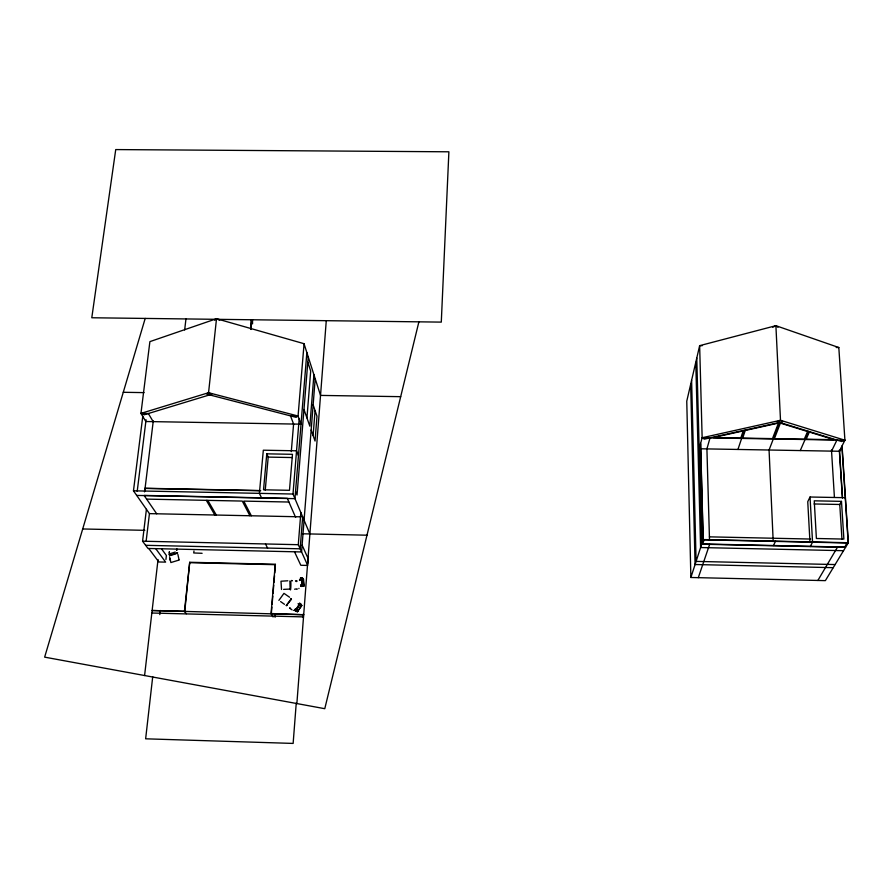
<?xml version="1.0" encoding="UTF-8"?>
<svg xmlns="http://www.w3.org/2000/svg" width="893" height="893" viewBox="0 0 893 893"><rect width="100%" height="100%" fill="white"/><g stroke="black" fill="none" stroke-linecap="round" stroke-linejoin="round"><path stroke-width="1.34" d="M302.024 578.128L300.316 578.229L301.443 577.916L302.046 585.629L300.874 586.21L302.258 585.853M301.265 585.529L302.448 585.161L302.403 583.888C303.575 585.451 299.311 585.082 301.421 585.54M300.528 578.374L301.432 578.005L302.281 585.775L300.852 586.143L302.47 586.176L301.153 586.388M252.529 323.913L252.552 319.761M302.236 578.318L303.553 579.903L302.627 578.106L301.544 578.753L301.521 580.338L301.454 578.072M296.42 610.176L295.304 609.361M295.561 610.354L295.829 611.091L294.645 609.997L295.896 610.712M300.863 586.076L301.934 585.719M251.045 329.472L251.413 319.75L250.62 329.405M302.426 586.266L300.896 586.243L301.633 585.674M302.906 578.541L300.517 579.323M313.119 435.561L315.073 410.568M296.242 703.115L293.138 743.423L145.637 738.812L152.714 676.715M302.872 616.929L303.095 614.15M296.867 703.561L326.269 320.687M307.806 564.108L308.386 556.562M294.511 551.785L300.818 565.28L307.705 565.436L298.284 544.697L300.841 512.549M302.671 516.868L300.148 548.804L145.648 545.31M313.912 374.658L309.838 426.162L303.966 409.463M315.196 378.677L301.577 551.952L148.004 548.458L142.567 541.214L146.419 509.311M301.477 578.72L302.057 585.607M306.857 352.579L294.958 498.651L136.707 495.425M308.23 356.865L297.034 495.001L295.55 491.429M306.946 417.924L310.686 371.097L307.806 362.145M301.03 424.164L298.072 416.049L304.066 343.705L216.508 318.723L149.89 341.628L140.949 413.426L145.838 421.518L299.791 424.153M310.083 534.394L293.004 494.03L299.166 419.04M275.089 617.242L275.323 614.462M291.285 451.657L293.585 424.108M273.068 616.963L271.059 613.524L275.267 564.264L189.718 562.266L184.438 611.314L186.313 613.748M271.293 613.915L271.874 607.073M272.108 604.338L272.8 596.133M273.035 593.399L273.738 585.194M273.972 582.459L274.553 575.628M274.787 572.893L275.267 564.264M265.243 490.145L268.201 457.104L266.773 453.834L292.469 454.314L289.477 490.313L263.535 489.799L266.773 453.834M291.375 599.382L286.307 605.588L286.966 605.476M176.546 549.954L177.138 549.809L176.557 549.999M298.898 588.364L298.932 588.576M300.908 604.907C302.749 609.26 299.122 602.407 299.456 604.148L300.651 605.264M184.739 611.705L189.718 562.266M208.56 392.719L211.797 394.215L144.153 414.798L140.893 413.403L208.56 392.719L298.095 416.026L296.119 417.344L206.718 394.137L208.56 392.719L216.508 318.723L219.667 320.33M165.931 559.476L166.388 555.502L161.823 549.206M159.78 614.618L160.26 610.488M144.588 675.532L158.039 559.509M184.672 329.93L185.956 318.935M146.139 541.18L149.444 513.631L133.47 490.815L142.757 416.406M144.521 491.842L144.956 488.259L260.153 490.57M144.688 491.451L153.283 420.871M137.209 491.317L146.061 419.732M169.916 554.843C166.824 556.841 180.163 552.856 176.993 552.622M299.546 580.35L299.646 579.524L299.613 580.495M193.982 551.037L193.725 552.968L202.119 553.303M291.263 598.634L286.273 605.588M298.173 603.612L298.072 603.847M418.895 321.837L324.773 708.696L44.65 657.136L145.202 318.421M699.174 448.766L702.144 437.737L699.643 345.658L775.894 325.688L838.817 347.522L844.912 440.216L839.387 451.266L700.458 448.788M706.91 448.9L710.035 437.883M842.066 445.908L848.35 542.732L825.366 580.64L690.869 577.492L703.193 539.562L700.614 443.419M294.835 610.365L295.918 611.069L294.668 609.941L295.326 610.165M737.942 449.458L744.349 430.259M698.304 577.659L709.634 544.373M294.813 610.432L295.683 610.589M779.678 422.422L769.063 450.005L773.204 541.604M289.801 608.289L290.058 607.887M169.458 552.053L168.967 552.432L169.48 552.041M800.262 450.563L808.645 431.352M773.517 545.511L775.537 541.147M831.55 451.121L836.931 440.082M845.247 497.702L810.04 497.01L807.752 501.699L809.984 542.497M810.208 546.583L812.552 542.218L810.04 497.01M177.06 552.611L177.573 552.845L169.536 555.346M841.965 539.238L839.766 504.478L841.485 501.364L814.249 500.817L816.392 538.49L843.885 539.082L841.485 501.364M300.718 604.248C300.215 604.862 300.941 599.973 295.695 610.399C298.675 605.432 302.202 603.646 299.713 603.255M817.854 580.472L837.5 547.186M293.362 610.399L293.384 610.399M847.223 542.966L844.733 547.085L702.724 543.96L704.064 539.841L848.194 542.989L841.976 447.08L839.587 451.836L842.523 497.635M846.263 545.165L847.513 543.1M297.38 609.841C293.06 608.066 300.974 612.911 296.521 610.064M295.706 610.377L298.809 605.8M303.173 579.401L303.419 579.948L303.341 579.334M300.483 604.65C296.465 605.722 303.073 604.628 299.479 603.255M295.404 609.406L297.123 609.651L297.994 611.113M295.795 609.115L296.242 609.93M299.278 604.996L299.981 605.354L299.903 604.516M297.224 611.817L301.823 605.365M297.28 611.85L301.89 605.409M278.895 600.386L283.963 593.354L289.589 597.25M301.399 606.001L301.164 606.481M295.561 609.495L296.532 609.595M296.443 609.539L297.302 609.16L296.576 610.098M289.912 580.941C290.18 601.19 291.587 580.751 290.459 581.376M294.601 589.213L295.918 588.989M302.437 585.149C302.504 583.598 299.858 585.752 301.321 584.658L303.296 583.877L303.754 585.674L303.229 583.888L302.024 584.882L303.33 584.301M302.481 584.803L303.263 584.312L303.899 585.663M214.7 320.263L216.508 318.723M301.923 578.619L301.834 579.177L302.515 578.597M300.193 605.019L300.227 605.019M772.758 327.251L775.894 325.688L777.982 327.318M169.302 554.185L168.721 554.118L175.251 552.041M300.517 579.747L301.823 579.144L300.908 579.334M300.852 578.887L301.912 578.843M780.504 420.29L777.267 421.675L841.619 441.522L844.912 440.216L780.504 420.29L702.144 437.737L704.365 439.133L782.636 421.764L780.504 420.29L775.894 325.688M301.276 577.994L301.968 578.229L300.483 578.262M301.667 578.798L302.001 579.524L301.309 579.791M179.102 560.034L170.864 562.557L169.592 556.763M302.281 586.333L301.41 586.433M303.33 578.776L303.955 586.288L303.296 578.664M302.638 578.552L303.464 579.925M299.925 603.601L300.796 604.181L300.193 603.925M297.391 589.034L296.543 589.09M296.923 580.707L295.494 580.785M296.911 581.443L296.041 581.499M283.617 589.369L290.214 589.067M287.847 580.774L280.982 581.231L281.541 589.503M215.202 319.303L91.789 317.763L115.733 149.577L448.889 151.799L441.287 322.116L217.992 319.337M702.199 345.703L699.643 345.658L686.762 401.18L690.869 577.492M836.216 347.489L838.817 347.522M123.267 392.295L144.063 392.619M400.689 396.671L320.531 395.409L304.033 343.727M140.949 413.426L148.372 413.548L153.183 421.641M298.072 416.049L290.538 415.926L293.585 424.041M702.144 437.737L844.912 440.216M268.201 457.104L292.424 457.551M145.057 488.415L260.711 490.726M814.048 503.965L839.766 504.478M133.47 490.815L293.004 494.03M146.619 499.12L242.282 501.073L249.895 515.752M288.919 502.033L243.778 501.107L251.357 515.786M149.444 513.631L301.276 516.835M709.422 536.849L810.677 539.048M703.193 539.562L848.35 542.732M82.692 528.969L144.822 530.33M302.783 533.791L366.99 535.197M845.548 547.353L701.686 544.194L696.774 358.004M843.517 550.702L700.603 547.543L695.77 362.324M142.567 541.214L298.284 544.697M835.111 564.555L696.093 561.396L691.606 380.273M833.225 567.68L695.078 564.521L690.669 384.336M190.008 562.69L275.479 564.689M184.438 611.314L152.123 610.499L303.921 614.741L271.059 613.524M151.832 613.022L303.52 616.896M299.747 604.985L298.731 604.561M295.817 609.138L295.304 608.892L295.918 609.472M298.898 604.461L299.925 605.309M291.944 609.796L291.241 609.316M280.592 601.569L284.476 604.304M289.633 608.055L290.738 608.859M148.729 548.481L158.831 561.965L165.629 562.121L155.706 548.637M156.688 513.776L144.086 495.425L287.312 498.339L295.628 517.404M206.316 500.337L214.856 515.015M207.812 500.37L216.307 515.038M265.478 543.96L267.599 548.068M261.616 497.97L259.394 493.36L263.323 450.206L296.554 450.809L298.452 455.72M302.113 545.132L308.208 558.772M311.166 429.991L315.05 441.042L316.97 416.238L313.142 404.808M179.024 559.71L177.874 554.374M169.983 558.728L170.418 560.726M176.981 549.686L176.803 548.715M839.308 450.161L842.378 497.937M831.483 450.016L834.408 497.211M706.899 448.453L709.511 540.198M291.81 580.517L292.089 581.019L291.821 580.472M292.971 599.895L292.971 599.895M700.558 444.58L699.275 449.335L701.742 543.044L703.081 538.914L700.558 444.58M743.166 430.928L740.788 438.061L713.139 437.581L743.166 430.928M745.253 430.459L742.697 438.095L772.49 438.619L778.439 423.103L745.253 430.459M780.393 423.137L774.398 438.653L804.269 439.166L807.596 431.52L780.393 423.137M809.315 432.056L806.189 439.2L834.062 439.68L809.315 432.056M299.624 604.807L299.032 605.577L299.624 604.84M291.285 598.634L291.386 599.348L291.297 598.645M301.533 580.115L301.51 579.177L301.533 580.115"/></g></svg>
